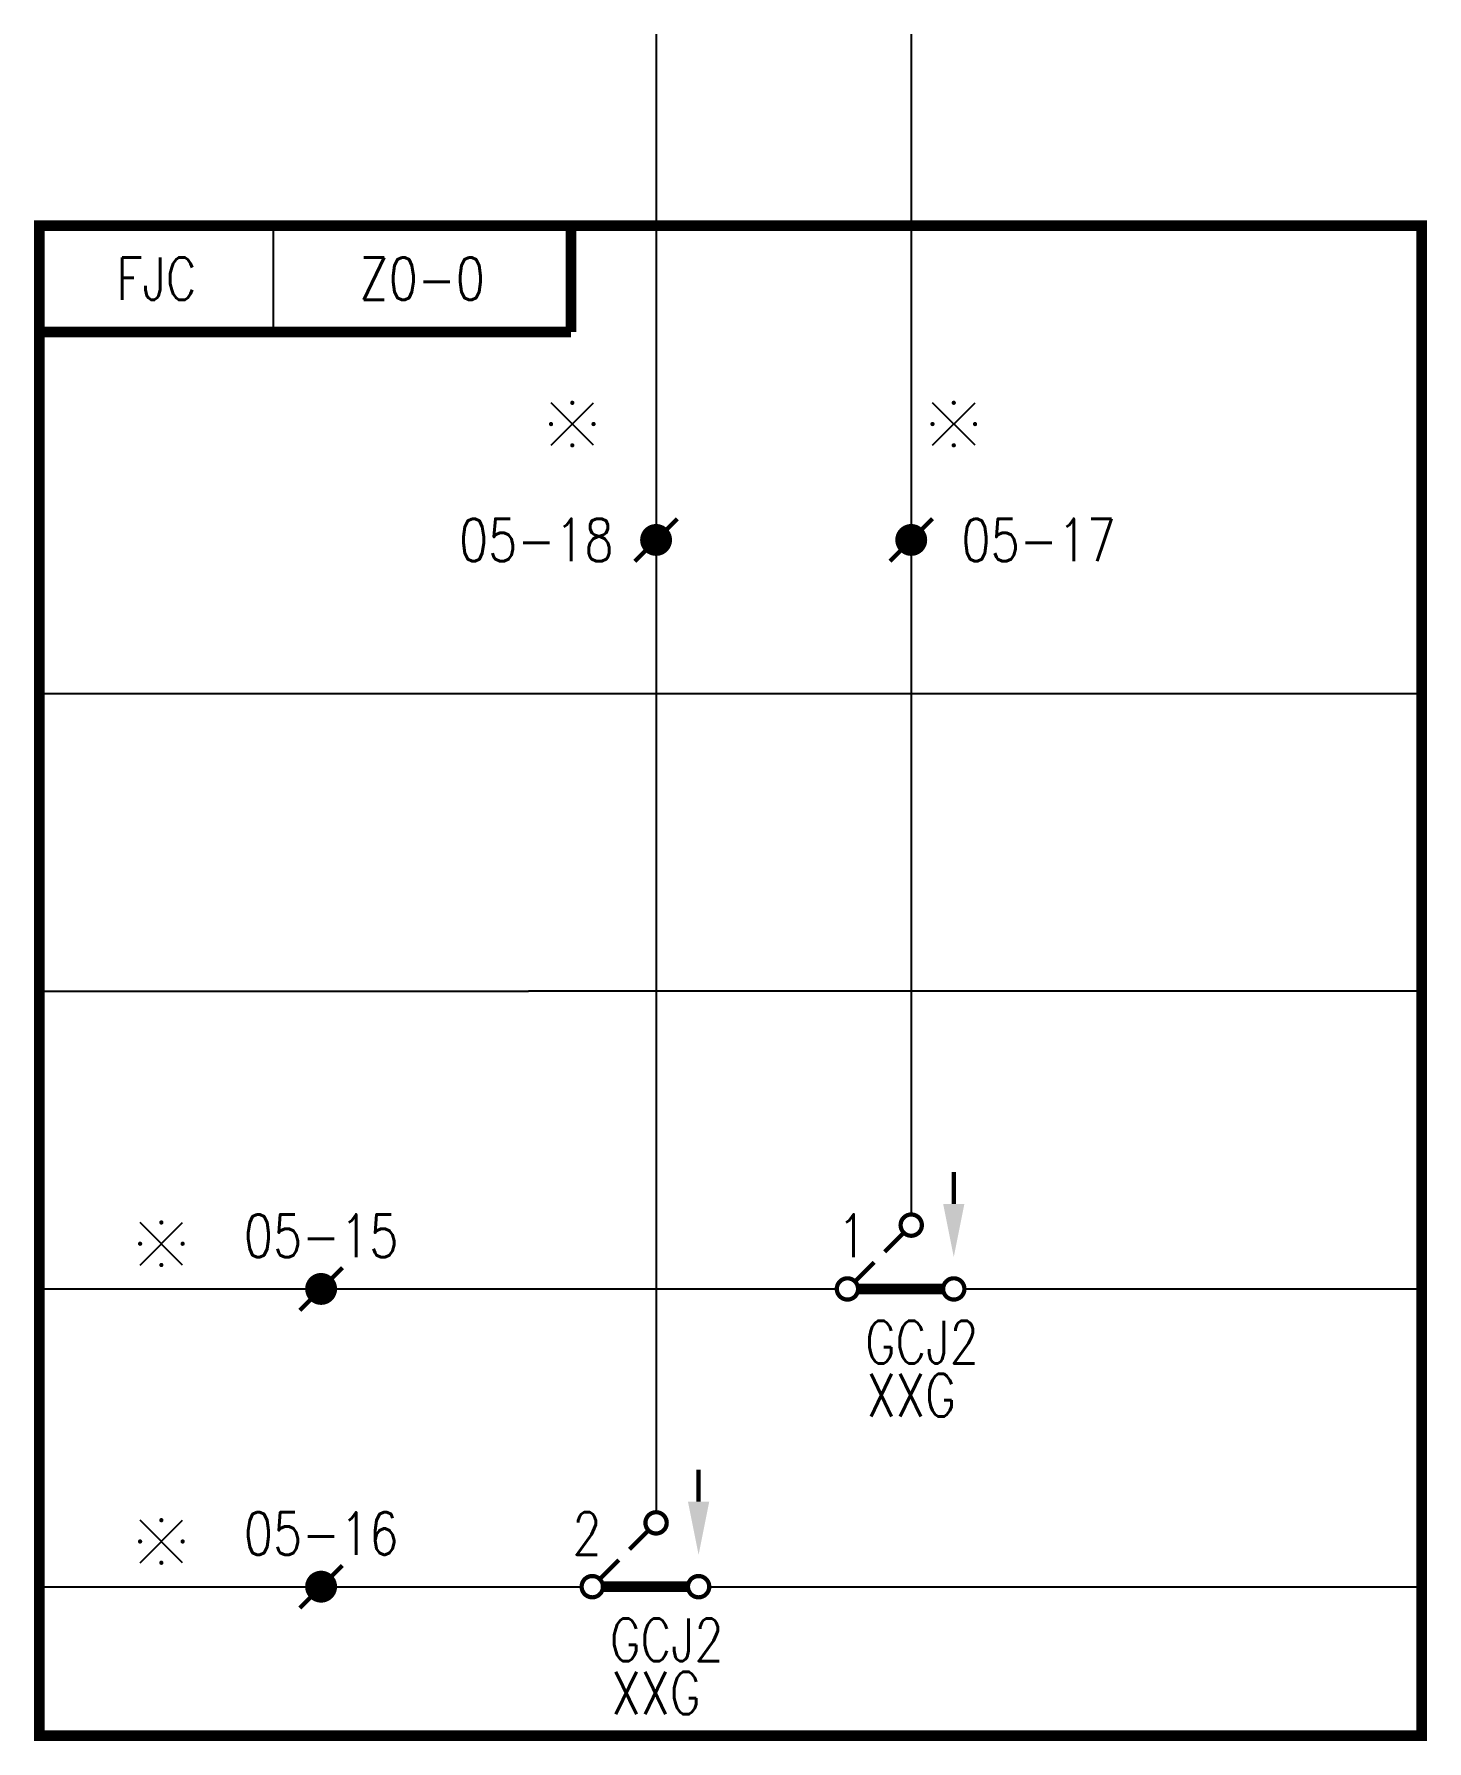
# Model space of a CAD drawing. Header units: millimetres. Extents: x -0.2 to 65.2, y -71.2 to 9.
import ezdxf
from ezdxf.enums import TextEntityAlignment as Align

# ---------------------------------------------------------------- set-up
doc = ezdxf.new("R2010")
doc.units = ezdxf.units.MM
doc.styles.get("Standard").update_dxf_attribs({"font": 'txt.shx', "bigfont": 'hztxt.shx'})

# ---------------------------------------------------------------- blocks, each defined once
blk = doc.blocks.new('D1')
at = {"const_width": 0.2}
for points in [[(0, 0.5, -1), (0, -0.5, -1), (0, 0.5)], [(5, 0.5, -1), (5, -0.5, -1), (5, 0.5)], [(3, -2.5, -1), (3, -3.5, -1), (3, -2.5)]]:
    blk.add_lwpolyline(points, format="xyb", dxfattribs=at)
for points, const_width in [([(4.5, 0), (0.5, 0)], 0.5), ([(1.25, -1.25), (0.308, -0.308)], 0.2), ([(2.681, -2.681), (1.75, -1.75)], 0.2)]:
    blk.add_lwpolyline(points, dxfattribs=dict(const_width=const_width))
blk = doc.blocks.new('conti_2')
for points in [[(-1, -1), (1, 1)], [(1, -1), (-1, 1)]]:
    blk.add_lwpolyline(points)
for points in [[(0.05, 1, 0.1, 0.1, 1), (-0.05, 1, 0.1, 0.1, 1)], [(-0.95, 0, 0.1, 0.1, 1), (-1.05, 0, 0.1, 0.1, 1)], [(1.05, 0, 0.1, 0.1, 1), (0.95, 0, 0.1, 0.1, 1)], [(0.05, -1, 0.1, 0.1, 1), (-0.05, -1, 0.1, 0.1, 1)]]:
    blk.add_lwpolyline(points, format="xyseb", close=True)
at = {"width": 0.7}
blk.add_attdef('1', (1.451, -0.908), '', height=2, dxfattribs=at)
blk = doc.blocks.new('E9')
blk.add_line((-14, -5), (-14, 0))
at = {"const_width": 0.5}
for points in [[(-25, 0), (0, 0), (0, -5)], [(-25, 0), (-25, -5), (0, -5)]]:
    blk.add_lwpolyline(points, dxfattribs=at)

msp = doc.modelspace()

# ---------------------------------------------------------------- linework, layer by layer
at = {"color": 7}
for p, q in [((29, 9), (29, -60.5)), ((41, 9), (41, -46.5)), ((0, -22), (23, -22)), ((23, -22), (65, -22)), ((0, -36), (23, -36)), ((65, -36), (23, -36)), ((0, -50), (37.5, -50)), ((43.5, -50), (65, -50)), ((0, -64), (25.5, -64)), ((31.5, -64), (65, -64))]:
    msp.add_line(p, q, dxfattribs=at)
for points, const_width in [([(0, -71), (65, -71), (65, 0), (0, 0), (0, -71)], 0.5), ([(28, -15.783), (30, -13.783)], 0.2), ([(40, -15.783), (42, -13.783)], 0.2), ([(43, -46), (43, -44.5)], 0.2), ([(12.247, -51), (14.247, -49)], 0.2), ([(31, -60), (31, -58.5)], 0.2), ([(12.247, -65), (14.247, -63)], 0.2)]:
    msp.add_lwpolyline(points, dxfattribs=dict(at, const_width=const_width))
at = {"color": 7, "const_width": 0.75}
for points in [[(28.625, -14.783, 1), (29.375, -14.783, 1)], [(40.625, -14.783, 1), (41.375, -14.783, 1)], [(12.872, -50, 1), (13.622, -50, 1)], [(12.872, -64, 1), (13.622, -64, 1)]]:
    msp.add_lwpolyline(points, format="xyb", close=True, dxfattribs=at)
at = {"color": 7}
for points in [[(42.5, -46), (43.5, -46), (43, -48.5)], [(30.5, -60), (31.5, -60), (31, -62.5)]]:
    msp.add_solid(points, dxfattribs=at)

# ---------------------------------------------------------------- block references
msp.add_blockref('E9', (25, 0), dxfattribs=at)
at = {"color": 3}
for p in [(25.06, -9.334), (43, -9.334), (5.734, -47.875), (5.734, -61.875)]:
    msp.add_blockref('conti_2', p, dxfattribs=at)
at = {"color": 7, "xscale": -1, "rotation": 180}
for p in [(38, -50), (26, -64)]:
    msp.add_blockref('D1', p, dxfattribs=at)

# ---------------------------------------------------------------- texts
at = {"color": 7, "width": 0.8}
msp.add_text('FJC', height=2, dxfattribs=at).set_placement((5.5, -2.5), align=Align.MIDDLE)
at = {"color": 5, "width": 0.8}
msp.add_text('Z0-0', height=2, dxfattribs=at).set_placement((18, -2.5), align=Align.MIDDLE)
at = {"color": 3, "width": 0.8}
msp.add_text('05-18', height=2, dxfattribs=at).set_placement((27, -14.783), align=Align.MIDDLE_RIGHT)
msp.add_text('05-17', height=2, dxfattribs=at).set_placement((43.361, -14.783), align=Align.MIDDLE_LEFT)
for s, p in [('05-15', (13.247, -48.5)), ('XXG', (41, -56)), ('05-16', (13.247, -62.5)), ('XXG', (29, -70))]:
    msp.add_text(s, height=2, dxfattribs=at).set_placement(p, align=Align.CENTER)
at = {"color": 7, "width": 0.8}
for s, p in [('1', (37.533, -48.5)), ('2', (25.067, -62.5))]:
    msp.add_text(s, height=2, dxfattribs=at).set_placement(p)
for p in [(41.5, -53.5), (29.5, -67.5)]:
    msp.add_text('GCJ2', height=2, dxfattribs=at).set_placement(p, align=Align.CENTER)

doc.saveas('drawing.dxf')
